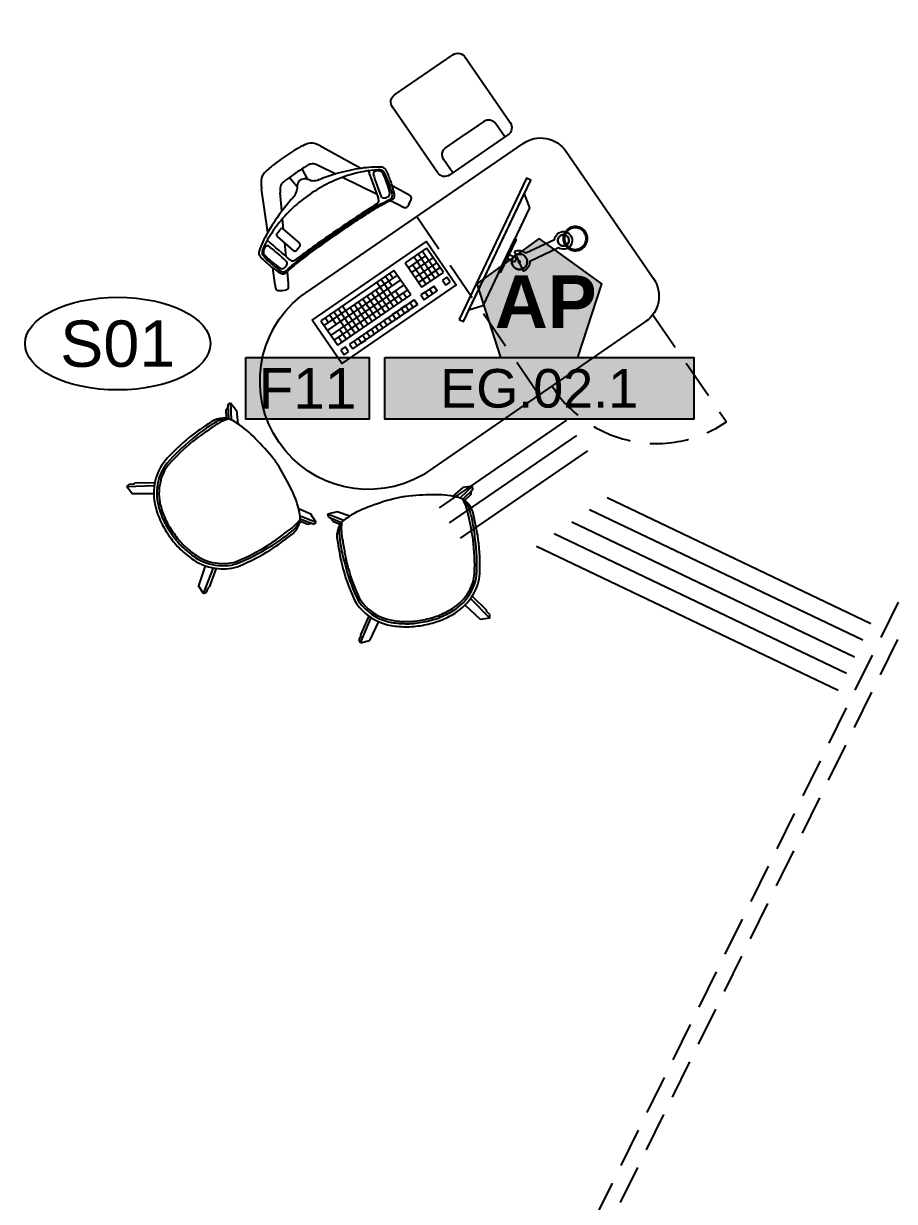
# Model space of a CAD drawing. Header units: centimetres. Extents: x 27325 to 30593, y 7169 to 9080.
# Drawn here: x 29027.3 to 29309.2, y 7738.7 to 8120 of the extents above; entities that cross this region are included whole.
import ezdxf
from ezdxf.enums import TextEntityAlignment as Align

# ---------------------------------------------------------------- set-up
doc = ezdxf.new("R2010")
doc.units = ezdxf.units.CM
doc.header["$LTSCALE"] = 2
doc.linetypes.add('VERDECKT', pattern=[9.525, 6.35, -3.175])
for name, color, linetype in [('BS-BH-AL', 251, 'VERDECKT'), ('HB-KO-GLA-V', 134, 'VERDECKT'), ('HB-ZU-MOE-AP', 40, 'Continuous'), ('HB-ZU-MOE-SB', 202, 'Continuous')]:
    doc.layers.add(name, color=color, linetype=linetype)
doc.styles.add('AP', font='arialbd.ttf')
doc.styles.add('MOE', font='arial.ttf')
doc.styles.get("Standard").update_dxf_attribs({"font": 'arial.ttf'})

# ---------------------------------------------------------------- blocks, each defined once
blk = doc.blocks.new('*U75')
for p, q in [((92.45, 85.55), (91.84, 84.62)), ((91.84, 84.62), (92.11, 83.28)), ((92.45, 85.55), (95.13, 84.21)), ((92.45, 85.55), (93.97, 76.79)), ((96.63, 77.55), (95.13, 84.21)), ((92.11, 83.28), (91.93, 82.82)), ((93.14, 76.45), (91.93, 82.82)), ((122.78, 66.09), (128.69, 69.5)), ((131.5, 68.44), (128.69, 69.5)), ((131.5, 68.44), (124.03, 63.62)), ((124.34, 62.78), (129.84, 66.21)), ((130.06, 66.65), (129.84, 66.21)), ((131.23, 67.36), (130.06, 66.65)), ((131.5, 68.44), (131.23, 67.36)), ((73.39, 48.11), (72.88, 47.16)), ((72.88, 47.16), (78.34, 48.07)), ((72.88, 47.16), (75.72, 45.74)), ((73.39, 48.11), (77.85, 48.86)), ((74.85, 49.11), (77.54, 49.51)), ((75.71, 45.74), (80.01, 46.24)), ((113.58, 29.15), (111.03, 32.64)), ((116.54, 28.02), (113.5, 32.66)), ((116.89, 29.04), (114.42, 32.84)), ((116.64, 30.8), (115.11, 33.05)), ((116.54, 28.02), (113.57, 29.15)), ((116.89, 29.04), (116.54, 28.02)), ((121.25, 28.2), (121.15, 25.03)), ((121.25, 28.2), (124.37, 23.62)), ((122.33, 28.14), (121.25, 28.2)), ((122.33, 28.14), (124.88, 24.4)), ((123.85, 27.23), (125.34, 24.95)), ((121.15, 25.04), (123.4, 21.34)), ((156.33, 22.06), (161.61, 25.82)), ((164.31, 26.5), (156.99, 21.45)), ((158.8, 19.35), (164.21, 23.5)), ((162.1, 25.85), (161.61, 25.82)), ((163.21, 26.66), (162.1, 25.85)), ((164.31, 26.49), (163.21, 26.66)), ((164.31, 26.5), (164.21, 23.5)), ((43.13, -11.36), (41.44, -11.36)), ((41.44, -11.36), (41.44, -13.27)), ((41.44, -11.36), (41.44, -13.27)), ((43.13, -13.27), (43.13, -11.36)), ((46.5, -13.27), (46.5, -11.36)), ((48.19, -11.36), (46.5, -11.36)), ((46.5, -11.36), (46.5, -13.27)), ((49.88, -11.36), (48.19, -11.36)), ((48.19, -13.27), (48.19, -11.36)), ((49.88, -11.36), (48.19, -11.36)), ((48.19, -11.36), (48.19, -13.27)), ((49.88, -13.27), (49.88, -11.36)), ((51.56, -11.36), (49.88, -11.36)), ((49.88, -13.27), (49.88, -11.36)), ((51.56, -11.36), (49.88, -11.36)), ((49.88, -11.36), (49.88, -13.27)), ((51.56, -13.27), (51.56, -11.36)), ((51.56, -13.27), (51.56, -11.36)), ((79.59, -11.36), (54.28, -11.36)), ((54.28, -11.36), (55.97, -11.36)), ((62.72, -11.36), (54.28, -11.36)), ((54.28, -11.36), (54.28, -13.27)), ((54.28, -13.27), (54.28, -11.36)), ((55.97, -11.36), (55.97, -13.27)), ((57.65, -13.27), (57.65, -11.36)), ((57.65, -11.36), (59.34, -11.36)), ((59.34, -11.36), (59.34, -13.27)), ((61.03, -13.27), (61.03, -11.36)), ((61.03, -11.36), (62.72, -11.36)), ((62.72, -11.36), (62.72, -13.27)), ((62.72, -13.27), (62.72, -11.36)), ((66.09, -11.36), (64.4, -11.36)), ((64.4, -11.36), (64.4, -13.27)), ((66.09, -13.27), (66.09, -11.36)), ((69.47, -11.36), (67.78, -11.36)), ((67.78, -11.36), (67.78, -13.27)), ((69.47, -13.27), (69.47, -11.36)), ((72.84, -11.36), (71.15, -11.36)), ((71.15, -11.36), (71.15, -13.27)), ((72.84, -13.27), (72.84, -11.36)), ((74.53, -11.36), (74.53, -13.28)), ((76.22, -11.36), (74.53, -11.36)), ((76.22, -13.27), (76.22, -11.36)), ((79.59, -11.36), (77.9, -11.36)), ((77.9, -11.36), (77.9, -13.27)), ((79.59, -13.27), (79.59, -11.36)), ((82.97, -11.36), (81.28, -11.36)), ((81.28, -11.36), (81.28, -13.27)), ((82.97, -11.36), (81.28, -11.36)), ((82.97, -13.27), (82.97, -11.36)), ((82.97, -13.27), (82.97, -11.36)), ((165.11, -16.13), (157.61, -11.36)), ((159.34, -9.2), (164.91, -13.14)), ((41.44, -13.27), (43.13, -13.27)), ((41.44, -13.27), (43.13, -13.27)), ((49.88, -15.16), (41.44, -15.16)), ((41.44, -15.16), (41.44, -17.07)), ((41.44, -15.16), (41.44, -24.72)), ((49.88, -15.16), (41.44, -15.16)), ((43.13, -24.72), (43.13, -15.16)), ((44.81, -24.72), (44.81, -15.16)), ((46.5, -13.27), (48.19, -13.27)), ((46.5, -13.27), (48.19, -13.27)), ((46.5, -15.16), (46.5, -24.72)), ((48.19, -13.27), (49.88, -13.27)), ((48.19, -13.27), (49.88, -13.27)), ((48.19, -22.81), (48.19, -15.16)), ((49.88, -13.27), (51.56, -13.27)), ((49.88, -13.27), (51.56, -13.27)), ((49.88, -24.72), (49.88, -15.16)), ((49.88, -17.07), (49.88, -15.16)), ((55.97, -13.27), (54.28, -13.27)), ((54.28, -13.27), (79.59, -13.27)), ((54.28, -13.27), (62.72, -13.27)), ((54.28, -15.16), (54.28, -24.72)), ((82.97, -15.16), (54.28, -15.16)), ((54.28, -15.16), (54.28, -24.72)), ((55.97, -15.16), (55.97, -17.07)), ((59.34, -13.27), (57.65, -13.27)), ((57.65, -15.16), (57.65, -18.99)), ((59.34, -15.16), (59.34, -24.72)), ((62.72, -13.27), (61.03, -13.27)), ((61.03, -15.16), (61.03, -24.72)), ((61.03, -15.16), (61.03, -24.72)), ((62.72, -15.16), (62.72, -22.81)), ((64.4, -13.27), (66.09, -13.27)), ((64.4, -15.16), (64.4, -22.81)), ((66.09, -15.16), (66.09, -22.81)), ((67.78, -13.27), (69.47, -13.27)), ((67.78, -15.16), (67.78, -22.81)), ((67.78, -15.16), (67.78, -22.81)), ((69.47, -15.16), (69.47, -22.81)), ((71.15, -13.27), (72.84, -13.27)), ((71.15, -15.16), (71.15, -22.81)), ((72.84, -15.16), (72.84, -22.81)), ((74.53, -13.28), (76.22, -13.27)), ((74.53, -15.16), (74.53, -24.72)), ((74.53, -15.16), (74.53, -24.72)), ((76.22, -15.16), (76.22, -24.72)), ((77.9, -13.27), (79.59, -13.27)), ((77.9, -15.16), (77.9, -24.72)), ((79.59, -15.16), (79.59, -18.99)), ((81.28, -13.27), (82.97, -13.27)), ((81.28, -13.27), (82.97, -13.27)), ((81.28, -15.16), (81.28, -17.07)), ((82.97, -24.73), (82.97, -15.16)), ((121.93, -16.3), (124.04, -12.53)), ((122.15, -19.46), (125.09, -14.76)), ((156.98, -12), (162.4, -15.56)), ((165.11, -16.13), (164.91, -13.14)), ((49.88, -17.07), (41.44, -17.07)), ((41.44, -17.07), (49.88, -17.07)), ((49.88, -18.99), (41.44, -18.99)), ((82.97, -17.07), (54.28, -17.07)), ((82.97, -18.99), (54.28, -18.99)), ((122.15, -19.46), (121.93, -16.3)), ((123.22, -19.36), (125.64, -15.52)), ((124.71, -18.39), (126.12, -16.06)), ((162.89, -15.57), (162.4, -15.56)), ((164.02, -16.33), (162.89, -15.57)), ((165.11, -16.13), (164.02, -16.33)), ((49.88, -20.9), (41.44, -20.9)), ((49.88, -22.81), (43.13, -22.81)), ((82.97, -20.9), (54.28, -20.9)), ((82.97, -22.81), (54.28, -22.81)), ((55.97, -22.81), (55.97, -24.72)), ((57.65, -20.9), (57.65, -24.73)), ((79.59, -20.9), (79.59, -24.72)), ((81.28, -22.81), (81.28, -24.72)), ((123.22, -19.36), (122.15, -19.46)), ((41.44, -24.72), (49.88, -24.72)), ((54.28, -24.72), (82.97, -24.73)), ((40.5, -40.56), (42.42, -43.98)), ((84.82, -40.56), (82.9, -43.98)), ((36.66, -42.65), (39.18, -47.68)), ((88.66, -42.65), (86.14, -47.68)), ((44.86, -48.3), (50.91, -59.03)), ((76.22, -56.07), (74.51, -49.35)), ((75.01, -48.42), (76.57, -47.97)), ((77.42, -48.53), (79.12, -55.19)), ((80.46, -48.3), (78.33, -52.08)), ((76.18, -55.9), (74.41, -59.03)), ((78.64, -56.09), (77.07, -56.56)), ((44.36, -58.02), (50.76, -70.81)), ((80.96, -58.02), (74.56, -70.81)), ((52.11, -61.16), (55.07, -66.41)), ((73.21, -61.16), (70.25, -66.41)), ((60.19, -68.72, 2.17), (60.66, -64.91, 0)), ((65.12, -68.72, 2.17), (64.66, -64.91, 0))]:
    blk.add_line(p, q)
at = {"linetype": 'VERDECKT'}
for p, q in [((-6.66, 34.54), (-6.66, 76.59)), ((38.32, -34.95), (38.32, 35.05))]:
    blk.add_line(p, q, dxfattribs=at)
for points in [[(83.97, 35.05, -0.928572), (83.97, -34.95), (-3.48, -34.95, -0.414214), (-13.48, -24.95), (-13.48, 25.05, -0.414214), (-3.48, 35.05), (83.97, 35.05)], [(2.24, 3.28, 0.116724), (0.57, 3.92, 0.081376), (-0.72, 3.88, 0.081376), (-1.92, 3.43, 0.116724), (-3.23, 2.22, 0.116724), (-3.87, 0.55, 0.081376), (-3.83, -0.73, 0.081376), (-3.38, -1.94, 0.116724), (-2.17, -3.24, 0.116724), (-0.5, -3.88, 0.081376), (0.78, -3.85, 0.081376), (1.99, -3.4, 0.116724), (3.3, -2.18, 0.116724), (3.93, -0.52, 0.081376), (3.9, 0.77, 0.081376), (3.45, 1.97, 0.116724)], [(1.99, 2.92, 0.116724), (0.51, 3.48, 0.081376), (-0.63, 3.45, 0.081376), (-1.71, 3.05, 0.116724), (-2.87, 1.97, 0.116724), (-3.43, 0.49, 0.081376), (-3.4, -0.65, 0.081376), (-3, -1.72, 0.116724), (-1.92, -2.88, 0.116724), (-0.44, -3.45, 0.081376), (0.7, -3.42, 0.081376), (1.77, -3.02, 0.116724), (2.93, -1.94, 0.116724), (3.5, -0.46, 0.081376), (3.47, 0.69, 0.081376), (3.07, 1.76, 0.116724)], [(18.66, -7.7, -0.289758), (15.86, -5.22), (5.7, -3.56, -0.082975), (4.98, -4.16, -0.414214), (1.08, -3.11, -0.414214), (2.13, 0.78, -0.414214), (6.02, -0.26, -0.032797), (6.19, -0.6), (16.35, -2.26, -0.289747), (19.79, -0.79)], [(1.77, -1.93, -0.414214), (3.31, 0.09, -0.414214), (5.34, -1.45, -0.414214), (3.79, -3.47, -0.414214)]]:
    blk.add_lwpolyline(points, format="xyb", close=True)
for points in [[(18.66, -7.7), (18.18, -7.59), (17.72, -7.41), (17.29, -7.17), (16.9, -6.87), (16.56, -6.51), (16.27, -6.12), (16.03, -5.68), (15.86, -5.22), (5.7, -3.56), (5.62, -3.65), (5.54, -3.73), (5.45, -3.81), (5.37, -3.89), (5.27, -3.96), (5.18, -4.03), (5.08, -4.1), (4.98, -4.16), (4.47, -4.39), (3.93, -4.51), (3.37, -4.53), (2.82, -4.44), (2.29, -4.25), (1.82, -3.95), (1.41, -3.57), (1.08, -3.11), (0.85, -2.61), (0.73, -2.06), (0.71, -1.5), (0.8, -0.95), (1, -0.43), (1.29, 0.05), (1.67, 0.45), (2.13, 0.78), (2.64, 1.01), (3.18, 1.14), (3.74, 1.15), (4.29, 1.06), (4.81, 0.87), (5.29, 0.57), (5.7, 0.19), (6.02, -0.26), (6.04, -0.3), (6.07, -0.35), (6.09, -0.39), (6.11, -0.43), (6.13, -0.47), (6.15, -0.51), (6.17, -0.56), (6.19, -0.6), (16.35, -2.26), (16.65, -1.87), (17.01, -1.53), (17.42, -1.25), (17.86, -1.03), (18.32, -0.86), (18.81, -0.77), (19.3, -0.75), (19.79, -0.79)], [(45.83, 0.29), (45.08, 1.59), (1.26, -23.71), (2.01, -25.01)], [(45.83, 0.29), (45.08, 1.59), (1.26, -23.71), (2.01, -25.01)], [(4.37, -3.29), (4.41, -3.27), (4.45, -3.25), (4.49, -3.23), (4.53, -3.2), (4.56, -3.18), (4.6, -3.15), (4.64, -3.13), (4.67, -3.1), (4.7, -3.07), (4.74, -3.04), (4.77, -3.01), (4.8, -2.98), (4.83, -2.95), (4.87, -2.92), (4.9, -2.89), (4.92, -2.86), (4.95, -2.82), (4.98, -2.79), (5.01, -2.75), (5.03, -2.72), (5.06, -2.68), (5.08, -2.64), (5.1, -2.6), (5.13, -2.57), (5.15, -2.53), (5.17, -2.49), (5.19, -2.45), (5.2, -2.41), (5.22, -2.37), (5.24, -2.33), (5.25, -2.28), (5.27, -2.24), (5.28, -2.2), (5.29, -2.16), (5.3, -2.11), (5.31, -2.07), (5.32, -2.03), (5.33, -1.98), (5.34, -1.94), (5.34, -1.9), (5.35, -1.85), (5.35, -1.81), (5.35, -1.76), (5.35, -1.72), (5.35, -1.68), (5.35, -1.63), (5.35, -1.59), (5.35, -1.54), (5.34, -1.5), (5.34, -1.46), (5.33, -1.41), (5.32, -1.37), (5.32, -1.33), (5.31, -1.28), (5.3, -1.24), (5.28, -1.2), (5.27, -1.15), (5.26, -1.11), (5.24, -1.07), (5.23, -1.03), (5.21, -0.99), (5.19, -0.95), (5.17, -0.91), (5.16, -0.87), (5.13, -0.83), (5.11, -0.79), (5.09, -0.75), (5.07, -0.72), (5.04, -0.68), (5.02, -0.64), (4.99, -0.61), (4.96, -0.57), (4.94, -0.54), (4.91, -0.5), (4.88, -0.47), (4.85, -0.44), (4.82, -0.41), (4.79, -0.38), (4.75, -0.35), (4.72, -0.32), (4.69, -0.29), (4.65, -0.26), (4.62, -0.24), (4.58, -0.21), (4.54, -0.19), (4.51, -0.16), (4.47, -0.14), (4.43, -0.12), (4.39, -0.1), (4.35, -0.08), (4.31, -0.06), (4.27, -0.04), (4.23, -0.02), (4.19, -0.01), (4.15, 0.01), (4.11, 0.02), (4.06, 0.04), (4.02, 0.05), (3.98, 0.06), (3.94, 0.07), (3.89, 0.08), (3.85, 0.09), (3.8, 0.09), (3.76, 0.1), (3.72, 0.1), (3.67, 0.11), (3.63, 0.11), (3.58, 0.11), (3.54, 0.11), (3.5, 0.11), (3.45, 0.11), (3.41, 0.11), (3.36, 0.1), (3.32, 0.1), (3.28, 0.09), (3.23, 0.08), (3.19, 0.07), (3.15, 0.06), (3.1, 0.05), (3.06, 0.04), (3.02, 0.03), (2.98, 0.02), (2.93, 0), (2.89, -0.01), (2.85, -0.03), (2.81, -0.05), (2.77, -0.07), (2.73, -0.09), (2.69, -0.11), (2.65, -0.13), (2.62, -0.15), (2.58, -0.18), (2.54, -0.2), (2.51, -0.22), (2.47, -0.25), (2.44, -0.28), (2.4, -0.31), (2.37, -0.33), (2.34, -0.36), (2.3, -0.39), (2.27, -0.43), (2.24, -0.46), (2.21, -0.49), (2.18, -0.52), (2.15, -0.56), (2.13, -0.59), (2.1, -0.63), (2.07, -0.66), (2.05, -0.7), (2.03, -0.74), (2, -0.77), (1.98, -0.81), (1.96, -0.85), (1.94, -0.89), (1.92, -0.93), (1.9, -0.97), (1.89, -1.01), (1.87, -1.05), (1.85, -1.09), (1.84, -1.14), (1.83, -1.18), (1.82, -1.22), (1.8, -1.26), (1.79, -1.31), (1.79, -1.35), (1.78, -1.39), (1.77, -1.44), (1.77, -1.48), (1.76, -1.53), (1.76, -1.57), (1.75, -1.61), (1.75, -1.66), (1.75, -1.7), (1.75, -1.75), (1.76, -1.79), (1.76, -1.83), (1.76, -1.88), (1.77, -1.92), (1.77, -1.97), (1.78, -2.01), (1.79, -2.05), (1.8, -2.1), (1.81, -2.14), (1.82, -2.18), (1.83, -2.22), (1.85, -2.27), (1.86, -2.31), (1.88, -2.35), (1.9, -2.39), (1.91, -2.43), (1.93, -2.47), (1.95, -2.51), (1.97, -2.55), (1.99, -2.59), (2.02, -2.63), (2.04, -2.66), (2.06, -2.7), (2.09, -2.74), (2.11, -2.77), (2.14, -2.81), (2.17, -2.84), (2.2, -2.87), (2.23, -2.91), (2.26, -2.94), (2.29, -2.97), (2.32, -3), (2.35, -3.03), (2.39, -3.06), (2.42, -3.09), (2.46, -3.12), (2.49, -3.14), (2.53, -3.17), (2.56, -3.19), (2.6, -3.22), (2.64, -3.24), (2.68, -3.26), (2.72, -3.28), (2.76, -3.3), (2.79, -3.32), (2.84, -3.34), (2.88, -3.36), (2.92, -3.37), (2.96, -3.39), (3, -3.4), (3.04, -3.42), (3.09, -3.43), (3.13, -3.44), (3.17, -3.45), (3.21, -3.46), (3.26, -3.46), (3.3, -3.47), (3.35, -3.48), (3.39, -3.48), (3.43, -3.49), (3.48, -3.49), (3.52, -3.49), (3.57, -3.49), (3.61, -3.49), (3.65, -3.49), (3.7, -3.48), (3.74, -3.48), (3.79, -3.47), (3.83, -3.47), (3.87, -3.46), (3.92, -3.45), (3.96, -3.44), (4, -3.43), (4.05, -3.42), (4.09, -3.41), (4.13, -3.39), (4.17, -3.38), (4.21, -3.36), (4.25, -3.35), (4.29, -3.33), (4.33, -3.31)], [(1.77, -1.93), (1.76, -1.58), (1.81, -1.23), (1.94, -0.9), (2.12, -0.6), (2.36, -0.34), (2.65, -0.13), (2.97, 0.01), (3.31, 0.09), (3.67, 0.11), (4.01, 0.05), (4.35, -0.07), (4.65, -0.26), (4.9, -0.5), (5.11, -0.79), (5.26, -1.11), (5.34, -1.45), (5.35, -1.8), (5.29, -2.15), (5.17, -2.48), (4.98, -2.78), (4.74, -3.04), (4.46, -3.25), (4.14, -3.39), (3.79, -3.47), (3.44, -3.49), (3.09, -3.43), (2.76, -3.31), (2.46, -3.12), (2.2, -2.88), (2, -2.59), (1.85, -2.27)], [(21.63, -11.95), (5.5, -21.26), (6.61, -16.57), (17.07, -10.53), (21.49, -7.98), (23.73, -6.69), (37, 0.97), (41.61, -0.41)], [(21.63, -11.95), (5.5, -21.26), (6.61, -16.57), (17.07, -10.53), (21.49, -7.98), (23.73, -6.69), (37, 0.97), (41.61, -0.41)], [(20.41, -1.87), (20.36, -1.84), (20.3, -1.82), (20.25, -1.79), (20.19, -1.76), (20.14, -1.74), (20.08, -1.71), (20.02, -1.69), (19.96, -1.67), (19.91, -1.65), (19.85, -1.64), (19.79, -1.62), (19.73, -1.61), (19.67, -1.59), (19.61, -1.58), (19.55, -1.57), (19.49, -1.56), (19.43, -1.56), (19.37, -1.55), (19.3, -1.55), (19.24, -1.54), (19.18, -1.54), (19.12, -1.54), (19.06, -1.55), (19, -1.55), (18.94, -1.55), (18.88, -1.56), (18.81, -1.57), (18.75, -1.58), (18.69, -1.59), (18.63, -1.6), (18.57, -1.61), (18.51, -1.63), (18.46, -1.65), (18.4, -1.67), (18.34, -1.69), (18.28, -1.71), (18.22, -1.73), (18.17, -1.75), (18.11, -1.78), (18.06, -1.8), (18, -1.83), (17.95, -1.86), (17.89, -1.89), (17.84, -1.92), (17.79, -1.96), (17.74, -1.99), (17.69, -2.03), (17.64, -2.06), (17.59, -2.1), (17.55, -2.14), (17.5, -2.18), (17.45, -2.22), (17.41, -2.27), (17.37, -2.31), (17.33, -2.36), (17.28, -2.4), (17.24, -2.45), (17.21, -2.5), (17.17, -2.54), (17.13, -2.59), (17.1, -2.64), (17.06, -2.7), (17.03, -2.75), (17, -2.8), (16.97, -2.85), (16.94, -2.91), (16.91, -2.96), (16.89, -3.02), (16.86, -3.08), (16.84, -3.13), (16.82, -3.19), (16.8, -3.25), (16.78, -3.31), (16.76, -3.36), (16.75, -3.42), (16.73, -3.48), (16.72, -3.54), (16.71, -3.6), (16.7, -3.66), (16.69, -3.72), (16.68, -3.79), (16.68, -3.85), (16.67, -3.91), (16.67, -3.97), (16.67, -4.03), (16.67, -4.09), (16.67, -4.15), (16.68, -4.21), (16.68, -4.28), (16.69, -4.34), (16.69, -4.4), (16.7, -4.46), (16.71, -4.52), (16.73, -4.58), (16.74, -4.64), (16.76, -4.7), (16.77, -4.76), (16.79, -4.82), (16.81, -4.87), (16.83, -4.93), (16.85, -4.99), (16.88, -5.04), (16.9, -5.1), (16.93, -5.16), (16.96, -5.21), (16.99, -5.26), (17.02, -5.32), (17.05, -5.37), (17.08, -5.42), (17.12, -5.47), (17.15, -5.52), (17.19, -5.57), (17.23, -5.62), (17.27, -5.67), (17.31, -5.71), (17.35, -5.76), (17.39, -5.8), (17.44, -5.85), (17.48, -5.89), (17.53, -5.93), (17.57, -5.97), (17.62, -6.01), (17.67, -6.04), (17.72, -6.08), (17.77, -6.11), (17.82, -6.15), (17.87, -6.18), (17.93, -6.21), (17.98, -6.24), (18.03, -6.27), (18.09, -6.3), (18.15, -6.32), (18.2, -6.35), (18.26, -6.37), (18.32, -6.39), (18.37, -6.41), (18.43, -6.43), (18.49, -6.45), (18.55, -6.47), (18.61, -6.48), (18.67, -6.49), (18.73, -6.5), (18.79, -6.51), (18.85, -6.52), (18.91, -6.53), (18.97, -6.54), (19.03, -6.54), (19.1, -6.54), (19.16, -6.54), (19.22, -6.54), (19.28, -6.54), (19.34, -6.54), (19.4, -6.53), (19.46, -6.53), (19.52, -6.52), (19.58, -6.51), (19.65, -6.5), (19.71, -6.48), (19.76, -6.47), (19.82, -6.46), (19.88, -6.44), (19.94, -6.42), (20, -6.4), (20.06, -6.38), (20.11, -6.36), (20.17, -6.33), (20.23, -6.31), (20.28, -6.28), (20.34, -6.25), (20.39, -6.22), (20.44, -6.19), (20.5, -6.16), (20.55, -6.13), (20.6, -6.09), (20.65, -6.06), (20.7, -6.02), (20.75, -5.98), (20.79, -5.94), (20.84, -5.9), (20.88, -5.86), (20.93, -5.82), (20.97, -5.78), (21.01, -5.73), (21.05, -5.69), (21.09, -5.64), (21.13, -5.59), (21.17, -5.54), (21.21, -5.49), (21.24, -5.44), (21.27, -5.39), (21.31, -5.34), (21.34, -5.29), (21.37, -5.23), (21.4, -5.18), (21.42, -5.12), (21.45, -5.07), (21.47, -5.01), (21.5, -4.95), (21.52, -4.9), (21.54, -4.84), (21.56, -4.78), (21.58, -4.72), (21.59, -4.66), (21.61, -4.6), (21.62, -4.54), (21.63, -4.48), (21.64, -4.42), (21.65, -4.36), (21.66, -4.3), (21.66, -4.24), (21.67, -4.18), (21.67, -4.12), (21.67, -4.06), (21.67, -3.99), (21.67, -3.93), (21.66, -3.87), (21.66, -3.81), (21.65, -3.75), (21.64, -3.69), (21.63, -3.63), (21.62, -3.57), (21.61, -3.51), (21.6, -3.45), (21.58, -3.39), (21.57, -3.33), (21.55, -3.27), (21.53, -3.21), (21.51, -3.15), (21.48, -3.1), (21.46, -3.04), (21.43, -2.99), (21.41, -2.93), (21.38, -2.88), (21.35, -2.82), (21.32, -2.77), (21.29, -2.72), (21.25, -2.66), (21.22, -2.61), (21.18, -2.56), (21.15, -2.51), (21.11, -2.47), (21.07, -2.42), (21.03, -2.37), (20.99, -2.33), (20.95, -2.28), (20.9, -2.24), (20.86, -2.2), (20.81, -2.16), (20.76, -2.12), (20.72, -2.08), (20.67, -2.04), (20.62, -2.01), (20.57, -1.97), (20.52, -1.94), (20.46, -1.9)], [(26.37, -4.6), (26.62, -5.03), (16.22, -11.03), (15.97, -10.6)], [(26.37, -4.6), (26.62, -5.03), (16.22, -11.03), (15.97, -10.6)], [(19.31, -3.84), (19.31, -3.84), (19.3, -3.84), (19.29, -3.84), (19.29, -3.84), (19.28, -3.84), (19.28, -3.84), (19.27, -3.84), (19.26, -3.84), (19.26, -3.84), (19.25, -3.84), (19.25, -3.84), (19.24, -3.84), (19.23, -3.84), (19.23, -3.84), (19.22, -3.84), (19.22, -3.84), (19.21, -3.84), (19.2, -3.85), (19.2, -3.85), (19.19, -3.85), (19.19, -3.85), (19.18, -3.85), (19.17, -3.85), (19.17, -3.86), (19.16, -3.86), (19.16, -3.86), (19.15, -3.86), (19.15, -3.87), (19.14, -3.87), (19.14, -3.87), (19.13, -3.88), (19.12, -3.88), (19.12, -3.88), (19.11, -3.89), (19.11, -3.89), (19.1, -3.89), (19.1, -3.9), (19.1, -3.9), (19.09, -3.91), (19.09, -3.91), (19.08, -3.91), (19.08, -3.92), (19.07, -3.92), (19.07, -3.93), (19.07, -3.93), (19.06, -3.94), (19.06, -3.94), (19.05, -3.95), (19.05, -3.95), (19.05, -3.96), (19.04, -3.96), (19.04, -3.97), (19.04, -3.97), (19.04, -3.98), (19.03, -3.98), (19.03, -3.99), (19.03, -4), (19.03, -4), (19.02, -4.01), (19.02, -4.01), (19.02, -4.02), (19.02, -4.02), (19.02, -4.03), (19.02, -4.04), (19.01, -4.04), (19.01, -4.05), (19.01, -4.05), (19.01, -4.06), (19.01, -4.07), (19.01, -4.07), (19.01, -4.08), (19.01, -4.09), (19.01, -4.09), (19.01, -4.1), (19.01, -4.1), (19.01, -4.11), (19.01, -4.12), (19.01, -4.12), (19.01, -4.13), (19.01, -4.13), (19.02, -4.14), (19.02, -4.15), (19.02, -4.15), (19.02, -4.16), (19.02, -4.16), (19.02, -4.17), (19.03, -4.18), (19.03, -4.18), (19.03, -4.19), (19.03, -4.19), (19.04, -4.2), (19.04, -4.2), (19.04, -4.21), (19.04, -4.21), (19.05, -4.22), (19.05, -4.22), (19.05, -4.23), (19.06, -4.24), (19.06, -4.24), (19.07, -4.24), (19.07, -4.25), (19.07, -4.25), (19.08, -4.26), (19.08, -4.26), (19.09, -4.27), (19.09, -4.27), (19.09, -4.28), (19.1, -4.28), (19.1, -4.28), (19.11, -4.29), (19.11, -4.29), (19.12, -4.29), (19.12, -4.3), (19.13, -4.3), (19.13, -4.3), (19.14, -4.31), (19.15, -4.31), (19.15, -4.31), (19.16, -4.32), (19.16, -4.32), (19.17, -4.32), (19.17, -4.32), (19.18, -4.33), (19.18, -4.33), (19.19, -4.33), (19.2, -4.33), (19.2, -4.33), (19.21, -4.33), (19.21, -4.33), (19.22, -4.34), (19.23, -4.34), (19.23, -4.34), (19.24, -4.34), (19.25, -4.34), (19.25, -4.34), (19.26, -4.34), (19.26, -4.34), (19.27, -4.34), (19.28, -4.34), (19.28, -4.34), (19.29, -4.34), (19.29, -4.34), (19.3, -4.34), (19.31, -4.33), (19.31, -4.33), (19.32, -4.33), (19.32, -4.33), (19.33, -4.33), (19.34, -4.33), (19.34, -4.33), (19.35, -4.32), (19.35, -4.32), (19.36, -4.32), (19.36, -4.32), (19.37, -4.31), (19.38, -4.31), (19.38, -4.31), (19.39, -4.3), (19.39, -4.3), (19.4, -4.3), (19.4, -4.3), (19.41, -4.29), (19.41, -4.29), (19.42, -4.28), (19.42, -4.28), (19.43, -4.28), (19.43, -4.27), (19.44, -4.27), (19.44, -4.26), (19.44, -4.26), (19.45, -4.25), (19.45, -4.25), (19.46, -4.25), (19.46, -4.24), (19.46, -4.24), (19.47, -4.23), (19.47, -4.23), (19.47, -4.22), (19.48, -4.21), (19.48, -4.21), (19.48, -4.2), (19.49, -4.2), (19.49, -4.19), (19.49, -4.19), (19.49, -4.18), (19.5, -4.18), (19.5, -4.17), (19.5, -4.16), (19.5, -4.16), (19.5, -4.15), (19.5, -4.15), (19.51, -4.14), (19.51, -4.13), (19.51, -4.13), (19.51, -4.12), (19.51, -4.12), (19.51, -4.11), (19.51, -4.1), (19.51, -4.1), (19.51, -4.09), (19.51, -4.09), (19.51, -4.08), (19.51, -4.07), (19.51, -4.07), (19.51, -4.06), (19.51, -4.06), (19.51, -4.05), (19.51, -4.04), (19.51, -4.04), (19.5, -4.03), (19.5, -4.03), (19.5, -4.02), (19.5, -4.01), (19.5, -4.01), (19.5, -4), (19.49, -4), (19.49, -3.99), (19.49, -3.98), (19.49, -3.98), (19.48, -3.97), (19.48, -3.97), (19.48, -3.96), (19.47, -3.96), (19.47, -3.95), (19.47, -3.95), (19.46, -3.94), (19.46, -3.94), (19.46, -3.93), (19.45, -3.93), (19.45, -3.92), (19.44, -3.92), (19.44, -3.91), (19.44, -3.91), (19.43, -3.91), (19.43, -3.9), (19.42, -3.9), (19.42, -3.89), (19.41, -3.89), (19.41, -3.89), (19.4, -3.88), (19.4, -3.88), (19.39, -3.88), (19.39, -3.87), (19.38, -3.87), (19.38, -3.87), (19.37, -3.86), (19.37, -3.86), (19.36, -3.86), (19.35, -3.86), (19.35, -3.85), (19.34, -3.85), (19.34, -3.85), (19.33, -3.85), (19.32, -3.85), (19.32, -3.85)], [(20.6, -4.9), (21.91, -7.17), (20.61, -7.92), (19.3, -5.65)], [(20.6, -4.9), (21.91, -7.17), (20.61, -7.92), (19.3, -5.65)], [(85.26, -26.49), (40.26, -26.49), (40.26, -9.49), (85.26, -9.49)]]:
    blk.add_lwpolyline(points, close=True)
for centre, radius in [((3.55, -1.69), 1.8), ((19.17, -4.04), 2.5), ((19.26, -4.09), 0.25)]:
    blk.add_circle(centre, radius)
blk.add_arc((-6.66, 36.59), 40, 357.797, 90, dxfattribs=at)
for centre, radius, start, end in [((100.04, 60.69), 17.2, 87.487, 115.7298), ((100.04, 60.68), 16.21, 87.5337, 115.8394), ((98.22, 40.06), 36.9, 77.9512, 86.093), ((98.22, 40.06), 37.9, 77.9092, 86.1118), ((96.61, 41.93), 36.47, 66.3361, 74.812), ((98.41, 62.91), 14.5, 113.7319, 141.9662), ((98.41, 62.91), 13.5, 113.7319, 141.9662), ((98.42, 62.9), 12.82, 113.4977, 141.8858), ((100.04, 60.69), 15.5, 87.5613, 115.7298), ((98.22, 40.06), 36.2, 77.9092, 86.079), ((96.61, 41.93), 34.77, 66.3361, 74.812), ((96.61, 41.93), 35.47, 66.3361, 74.7683), ((96.61, 41.93), 34.77, 57.8602, 66.3361), ((96.61, 41.93), 35.47, 57.9039, 66.3361), ((96.61, 41.93), 36.47, 57.8602, 66.3361), ((94.14, 41.85), 37.9, 46.5604, 54.763), ((139.74, 32.18), 66.01, 143.0576, 152.7318), ((139.74, 32.18), 65.01, 143.0576, 152.7318), ((139.74, 32.18), 64.31, 143.0725, 152.7318), ((94.14, 41.85), 36.2, 46.5932, 54.763), ((94.14, 41.85), 36.9, 46.5792, 54.721), ((108.07, 57.16), 16.21, 16.8328, 45.1385), ((108.08, 57.17), 17.2, 16.9424, 45.1852), ((108.08, 57.17), 15.5, 16.9424, 45.1109), ((174.52, 17.47), 103.7, 154.3133, 159.0902), ((131.15, 34.76), 56.21, 151.064, 157.3556), ((140.99, 32.75), 65.16, 153.6379, 156.6482), ((110.8, 57.48), 12.82, 350.7864, 19.1745), ((110.82, 57.47), 13.5, 350.706, 18.9403), ((110.82, 57.47), 14.5, 350.706, 18.9403), ((208.93, 2.7), 139.45, 156.3785, 158.1165), ((84.18, 51.93), 7.01, 158.6558, 191.8741), ((118.8, 39.38), 43.04, 156.6981, 162.0833), ((96.51, 46.63), 18.8, 154.6448, 173.1586), ((60.2, 67.03), 64.31, 339.9403, 349.5997), ((60.2, 67.03), 65.01, 339.9403, 349.6146), ((60.2, 67.03), 66.01, 339.9403, 349.6146), ((80.61, 50.72), 3.3, 184.1374, 207.0342), ((86.19, 50.74), 8.55, 167.303, 192.6732), ((73.3, 49.78), 1.69, 290.0891, 336.4684), ((83.85, 52.04), 6.79, 204.4984, 226.0213), ((100.03, 66.13), 28.22, 222.2355, 237.818), ((132.96, 113.56), 85.94, 236.082, 242.0074), ((25.81, 82.64), 103.7, 333.582, 338.3589), ((67.92, 62.47), 56.21, 335.3166, 341.6082), ((59.78, 68.33), 65.16, 336.024, 339.0343), ((79.69, 56.52), 43.04, 330.5889, 335.9741), ((-8.37, 97.92), 139.45, 334.5557, 336.2937), ((106.18, 63.33), 29.02, 242.1529, 246), ((105.86, 63.47), 29.02, 246.6722, 250.5193), ((124.64, 117.21), 85.94, 250.6648, 256.5902), ((100.13, 45.04), 18.8, 319.5136, 338.0273), ((110.15, 40.24), 8.55, 299.999, 325.3692), ((112.39, 39.57), 7.01, 300.7981, 334.0164), ((112.08, 60.85), 28.22, 254.8542, 270.4367), ((112.69, 39.4), 6.79, 266.6509, 288.1738), ((113.92, 36.13), 3.3, 285.638, 308.5348), ((118.18, 30.11), 1.69, 156.2038, 202.5831), ((123.8, 28.92), 1.69, 224.8374, 271.2166), ((130.31, 19.93), 7.01, 93.4041, 126.6223), ((136.84, -76.54), 103.7, 89.0615, 93.8384), ((135.63, -38.8), 66.01, 77.8059, 87.4801), ((130.28, 20.28), 6.79, 139.2466, 160.7695), ((130.08, 17.61), 8.55, 102.0513, 127.4214), ((130.66, 6.51), 18.8, 89.3931, 107.9068), ((127.72, 22.67), 3.3, 118.8856, 141.7824), ((133.41, -16.76), 43.04, 91.4463, 96.8315), ((137.83, -113.97), 139.45, 91.1267, 92.8647), ((134.39, -29.91), 56.21, 85.8122, 92.1039), ((136.67, -39.69), 65.16, 88.3862, 91.3964), ((135.63, -38.8), 64.31, 77.8208, 87.4801), ((135.63, -38.8), 65.01, 77.8059, 87.4801), ((146.24, 11.59), 12.82, 48.2459, 76.634), ((146.25, 11.61), 13.5, 48.4801, 76.7144), ((146.25, 11.61), 14.5, 48.4801, 76.7144), ((149.84, 11.48), 28.22, 156.9838, 172.5662), ((144.91, 9.2), 15.5, 22.3095, 50.478), ((144.9, 9.19), 16.21, 22.2819, 50.5876), ((144.91, 9.2), 17.2, 22.2352, 50.478), ((125.41, 2.21), 36.9, 12.6994, 20.8412), ((125.41, 2.21), 37.9, 12.6574, 20.86), ((206.7, 1.44), 85.94, 170.8302, 176.7556), ((125.41, 2.21), 36.2, 12.6574, 20.8273), ((126.43, 4.46), 34.77, 1.0843, 9.5602), ((126.43, 4.46), 35.47, 1.0843, 9.5166), ((126.43, 4.46), 36.47, 1.0843, 9.5602), ((149.88, 4.73), 29.02, 176.9011, 180.7482), ((149.87, 5.07), 29.02, 181.4204, 185.2675), ((126.43, 4.46), 34.77, 352.6084, 1.0843), ((126.43, 4.46), 35.47, 352.6521, 1.0843), ((126.43, 4.46), 36.47, 352.6084, 1.0843), ((206.53, 10.52), 85.94, 185.4131, 191.3384), ((125.33, 6.67), 36.2, 341.3414, 349.5112), ((125.33, 6.67), 36.9, 341.3274, 349.4692), ((125.33, 6.67), 37.9, 341.3086, 349.5112), ((150.09, -1.67), 28.22, 189.6024, 205.1849), ((145.08, 0.42), 15.5, 311.6907, 339.8591), ((145.07, 0.43), 16.21, 311.581, 339.8867), ((145.08, 0.42), 17.2, 311.6907, 339.9334), ((146.49, -1.92), 12.82, 285.5347, 313.9227), ((130.87, -11.21), 6.79, 201.3991, 222.922), ((133.99, 48.03), 64.31, 274.6886, 284.3479), ((133.99, 48.03), 65.01, 274.6886, 284.3628), ((146.5, -1.94), 13.5, 285.4542, 313.6885), ((146.5, -1.94), 14.5, 285.4542, 313.6885), ((124.73, -20.08), 1.69, 90.952, 137.3313), ((130.57, -8.54), 8.55, 234.7472, 260.1174), ((130.73, 2.57), 18.8, 254.2618, 272.7756), ((128.41, -13.69), 3.3, 220.3862, 243.283), ((130.9, -10.86), 7.01, 235.5463, 268.7646), ((132.6, 25.93), 43.04, 265.3372, 270.7223), ((133.77, 85.79), 103.7, 268.3302, 273.1071), ((133.34, 123.24), 139.45, 269.304, 271.0419), ((133.08, 39.11), 56.21, 270.0648, 276.3565), ((135, 48.96), 65.16, 270.7722, 273.7825), ((133.99, 48.03), 66.01, 274.6886, 284.3628), ((37.17, -41.35), 0.998, 125.5761, 207.9163), ((41.39, -40.06), 5.39, 198.9582, 208.669), ((42.45, -48.91), 10.22, 110.4934, 124.9469), ((39.17, -40.2), 0.919, 34.1603, 109.4354), ((34.12, -44.05), 7.27, 28.6603, 36.8698), ((91.2, -44.05), 7.27, 143.1302, 151.3397), ((86.15, -40.2), 0.919, 70.5646, 145.8397), ((82.87, -48.91), 10.22, 55.0531, 69.5066), ((83.93, -40.06), 5.39, 331.331, 341.0418), ((88.15, -41.35), 0.998, 332.0837, 54.4239), ((65.82, -55.97), 27.9, 156.9016, 166.2698), ((76.55, -58.37), 38.13, 159.8028, 171.0906), ((41.72, -45.57), 1.66, 104.031, 160.6769), ((42.15, -46.06), 1.62, 80.3814, 148.3644), ((42.24, -46.72), 1.2, 95.1561, 152.7885), ((41.81, -47.81), 3.88, 77.4622, 97.2944), ((42.1, -48.66), 3.14, 62.6456, 89.3146), ((-112.12, -1206.35), 1172.12, 82.27349, 82.42355), ((50.45, -0.78), 43.94, 259.7845, 266.8658), ((46.48, -46.89), 1.22, 86.6785, 159.8496), ((52.65, 19.92), 65.19, 263.6717, 267.9553), ((62.68, 416.03), 461.98, 268.0001, 269.9981), ((61.05, 237.43), 282.38, 267.3606, 270.3262), ((61.36, 241.47), 286.91, 267.7948, 270.2596), ((64.27, 237.43), 282.38, 269.6738, 272.6394), ((63.96, 241.47), 286.91, 269.7404, 272.2052), ((62.64, 416.03), 461.98, 270.0019, 271.9999), ((72.67, 19.92), 65.19, 272.0447, 276.3283), ((74.87, -0.78), 43.94, 273.1342, 280.2155), ((78.84, -46.89), 1.22, 20.1504, 93.3215), ((237.44, -1206.35), 1172.12, 97.57645, 97.72651), ((83.22, -48.66), 3.14, 90.6854, 117.3544), ((83.5, -47.81), 3.88, 82.7056, 102.5378), ((83.17, -46.06), 1.62, 31.6356, 99.6186), ((83.08, -46.72), 1.2, 27.2115, 84.8439), ((83.6, -45.57), 1.66, 19.3231, 75.969), ((48.76, -58.37), 38.13, 8.9094, 20.1972), ((59.5, -55.97), 27.9, 13.7302, 23.0984), ((57.7, -55.12), 19.84, 163.0858, 174.314), ((67.64, -57.02), 28.6, 157.6927, 171.4821), ((-20.88, -33.37), 66.34, 341.6047, 348.1128), ((-3147.95, 794.46), 3302.16, 345.07487, 345.2465), ((42.91, -46.83), 1.14, 349.5768, 56.6082), ((75.26, -49.16), 0.779, 109.2362, 194.176), ((76.75, -48.62), 0.679, 8.0609, 105.6784), ((3273.27, 794.46), 3302.16, 194.7535, 194.92513), ((82.41, -46.83), 1.14, 123.3918, 190.4232), ((146.2, -33.37), 66.34, 191.8872, 198.3953), ((57.68, -57.02), 28.6, 8.5179, 22.3073), ((67.62, -55.12), 19.84, 5.686, 16.9142), ((39.54, -53.31), 1.59, 174.3044, 235.1451), ((41.17, -52.68), 2.29, 174.5122, 203.519), ((41.09, -52.73), 1.74, 181.917, 232.5643), ((84.23, -52.73), 1.74, 307.4357, 358.083), ((84.15, -52.68), 2.29, 336.481, 5.4878), ((85.78, -53.31), 1.59, 304.8549, 5.6956), ((59.98, -25.28), 36.28, 233.9477, 244.2098), ((41.23, -52.34), 2.5, 210.257, 240.054), ((61.77, -17.44), 43, 239.5488, 251.8625), ((43.6, -49.2), 6.06, 233.9872, 242.1871), ((41.26, -53.68), 1.02, 241.0546, 321.7333), ((76.86, -55.94), 0.658, 191.4503, 288.8157), ((63.55, -17.44), 43, 288.1375, 300.4512), ((78.44, -55.4), 0.717, 286.4145, 17.6485), ((65.34, -25.28), 36.28, 295.7902, 306.0523), ((84.06, -53.68), 1.02, 218.2667, 298.9454), ((81.72, -49.2), 6.06, 297.8129, 306.0128), ((84.09, -52.34), 2.5, 299.946, 329.743), ((71.77, -1.61), 62.72, 243.9233, 250.9993), ((62.39, -14.49), 46, 252.2786, 270.3421), ((76.72, 14.59), 79.65, 251.429, 255.4378), ((62.93, -14.49), 46, 269.6579, 287.7214), ((48.6, 14.59), 79.65, 284.5622, 288.571), ((53.55, -1.61), 62.72, 289.0007, 296.0767), ((53.34, -76.86), 14.75, 69.2273, 76.8588), ((56.96, -66.84), 4.1, 42.4585, 66.9227), ((78.9, -49.37), 23.96, 217.8714, 222.0154), ((46.42, -49.37), 23.96, 317.9846, 322.1286), ((68.36, -66.84), 4.1, 113.0773, 137.5415), ((71.98, -76.86), 14.75, 103.1412, 110.7727), ((60.37, -63.74), 5.94, 206.7151, 220.9472), ((57.96, -65.92), 2.69, 219.5858, 257.6559), ((59.08, -59.14), 9.56, 259.8083, 268.8166), ((62.66, -63.77), 2.26, 226.286, 270.0618), ((62.66, -63.77), 2.26, 269.9382, 313.714), ((66.24, -59.14), 9.56, 271.1834, 280.1917), ((67.36, -65.92), 2.69, 282.3441, 320.4142), ((64.94, -63.74), 5.94, 319.0528, 333.2849), ((63.79, -64.78), 14.36, 204.8149, 213.1026), ((89.57, 1864.38), 1933.32, 269.0903, 269.20283), ((35.75, 1864.38), 1933.32, 270.79717, 270.9097), ((61.53, -64.78), 14.36, 326.8974, 335.1851), ((55.33, -70.39), 4.2, 212.0296, 249.1283), ((57.21, -64.19), 10.68, 251.5567, 265.5096), ((62.56, -14.83), 60.33, 264.1152, 270.0958), ((62.76, -14.83), 60.33, 269.9042, 275.8848), ((68.11, -64.19), 10.68, 274.4904, 288.4433), ((69.99, -70.39), 4.2, 290.8717, 327.9704)]:
    blk.add_arc(centre, radius, start, end)
at = {"style": 'MOE', "flags": 1}
for tag, p, height in [('BEZEICHNUNG', (-3.71, -70.04), 15), ('HOEHE', (-3.71, -87.74), 12.5), ('HERSTELLER', (-3.71, -104.24), 12.5), ('INVENTARNUMMER', (-3.71, -122.45), 12.5)]:
    blk.add_attdef(tag, p, '', height=height, dxfattribs=at)
blk = doc.blocks.new('*U61')
at = {"color": 0}
blk.add_lwpolyline([(-14.3, -2.86, -0.414214), (-11.44, 0), (11.44, 0, -0.414214), (14.3, -2.86), (14.3, -28.59, -0.414214), (11.44, -31.45), (-11.44, -31.46, -0.414214), (-14.3, -28.6)], format="xyb", close=True, dxfattribs=at)
for points in [[(-10.26, 0), (-10.26, -5.13, 0.414214), (-7.4, -7.99), (0, -7.99)], [(10.26, 0), (10.26, -5.13, -0.414214), (7.4, -7.99), (0, -7.99)]]:
    blk.add_lwpolyline(points, format="xyb", dxfattribs=at)
at = {"style": 'MOE', "flags": 1}
for tag, p, height in [('BEZEICHNUNG', (-50.47, -69.2), 15), ('HOEHE', (-50.47, -86.9), 12.5), ('HERSTELLER', (-50.47, -103.4), 12.5), ('INVENTARNUMMER', (-50.47, -121.61), 12.5)]:
    blk.add_attdef(tag, p, '', height=height, dxfattribs=at)
blk = doc.blocks.new('SBM-NR')
at = {"color": 0}
blk.add_ellipse((0, 0), major_axis=(-30, 0), ratio=0.5, dxfattribs=at)
blk.add_attdef('SBM-NUMMER', text='', height=15, dxfattribs=at).set_placement((0, 0), align=Align.MIDDLE)
blk = doc.blocks.new('*U278')
at = {"true_color": 0x2ff702}
for points in [[(12.5, 38.47), (-7.73, 23.78), (0, 0), (25, 0), (32.73, 23.78)], [(-82.5, 0), (-42.5, 0), (-42.5, -20), (-82.5, -20)], [(-37.5, 0), (62.5, 0), (62.5, -20), (-37.5, -20)]]:
    blk.add_hatch(color=80, dxfattribs=at).paths.add_polyline_path(points)
at = {"color": 80, "true_color": 0x2ff702}
for points in [[(12.5, 38.47), (-7.73, 23.78), (0, 0), (25, 0), (32.73, 23.78)], [(-82.5, 0), (-42.5, 0), (-42.5, -20), (-82.5, -20)], [(-37.5, 0), (62.5, 0), (62.5, -20), (-37.5, -20)]]:
    blk.add_lwpolyline(points, close=True, dxfattribs=at)
at = {"color": 7, "true_color": 0xfefefe, "insert": (-1.89, 26.56), "char_height": 17, "attachment_point": 1, "style": 'AP'}
blk.add_mtext_dynamic_manual_height_columns('AP', width=29.6919, gutter_width=62.5, heights=[0], dxfattribs=at)
at = {"style": 'MOE', "flags": 1}
for tag, p in [('AP_ANZAHL', (44.03, 28.62)), ('AP_BESETZT', (44.03, 13.62))]:
    blk.add_attdef(tag, p, '', height=12.5, dxfattribs=at)
at = {"color": 7, "true_color": 0xfefefe, "style": 'MOE'}
for tag, height, p in [('WS_NR', 13.13, (-62.5, -10)), ('AP_NR', 12.5, (12.5, -10))]:
    blk.add_attdef(tag, text='', height=height, dxfattribs=at).set_placement(p, align=Align.MIDDLE_CENTER)

msp = doc.modelspace()

# ---------------------------------------------------------------- linework, layer by layer
at = {"layer": 'BS-BH-AL', "linetype": 'Continuous'}
for points in [[(29202.99, 7991.55), (29161.77, 7963.25)], [(29165.16, 7958.31), (29206.39, 7986.61)], [(29209.78, 7981.66), (29168.56, 7953.36)], [(29216.14, 7966.54), (29301.55, 7925.75)], [(29298.96, 7920.33), (29210.43, 7962.62)], [(29204.71, 7958.7), (29296.25, 7914.98)], [(29293.66, 7909.57), (29199, 7954.78)], [(29193.29, 7950.86), (29290.94, 7904.22)]]:
    msp.add_lwpolyline(points, dxfattribs=at)
at = {"layer": 'HB-KO-GLA-V'}
msp.add_lwpolyline([(29381.4, 8076.52), (29385.92, 8074.38), (29090.53, 7474.79), (29086.01, 7476.93)], close=True, dxfattribs=at)

# ---------------------------------------------------------------- block references
at = {"layer": 'HB-ZU-MOE-AP'}
msp.add_blockref('*U278', (29181.68, 8011.9), dxfattribs=at).add_auto_attribs({'AP_NR': 'EG.02.1', 'WS_NR': 'F11'})
at = {"layer": 'HB-ZU-MOE-SB'}
for name, p, rotation in [('*U75', (29205.89, 8050.41), 214.5160596884693), ('*U61', (29174.63, 8077.46), 214.5160596884663)]:
    msp.add_blockref(name, p, dxfattribs=dict(at, rotation=rotation))
at = {"layer": 'HB-ZU-MOE-SB', "color": 7}
msp.add_blockref('SBM-NR', (29057.74, 8016.37), dxfattribs=at).add_auto_attribs({'SBM-NUMMER': 'S01'})

doc.saveas('drawing.dxf')
